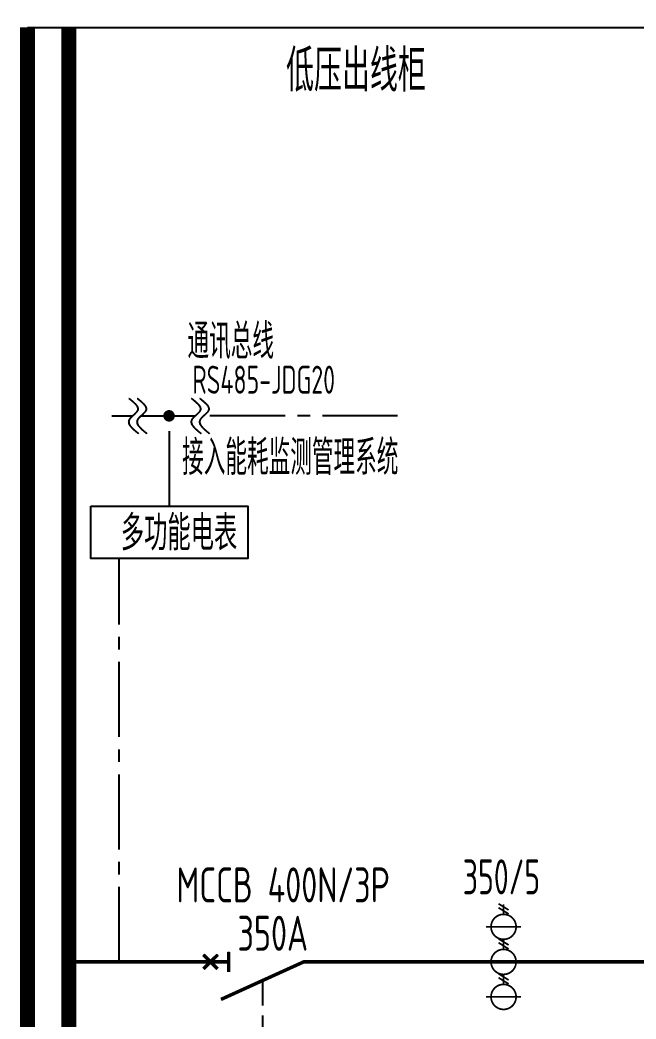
# Model space of a CAD drawing. Header units: millimetres. Extents: x -84100 to 597295, y 0 to 572785.
# Drawn here: x 357054 to 363209, y 260012 to 270003 of the extents above; entities that cross this region are included whole.
import ezdxf
from ezdxf.enums import TextEntityAlignment as Align

# ---------------------------------------------------------------- set-up
doc = ezdxf.new("R2010")
doc.units = ezdxf.units.MM
doc.header["$LTSCALE"] = 1000
for name, pattern in [('__DASH', [0.35, 0.25, -0.1]), ('CENTER2', [1.125, 0.75, -0.125, 0.125, -0.125]), ('DASH', [0.35, 0.25, -0.1]), ('DOTE', [2.42, 2, -0.2, 0.02, -0.2])]:
    doc.linetypes.add(name, pattern=pattern)
for name, color, linetype in [('D电气数据', 192, 'Continuous'), ('ELEMENT', 3, 'Continuous'), ('SIG_TEXT', 7, 'Continuous'), ('SYS_元件_E', 3, 'Continuous'), ('SYS_系统标注_E', 7, 'Continuous'), ('SYS_说明_E', 7, 'Continuous'), ('WIRE-照明', 1, 'Continuous')]:
    doc.layers.add(name, color=color, linetype=linetype)
doc.styles.add('_TEL_DIM', font='TSSDENG', dxfattribs={"width": 0.6, "height": 3.5, "bigfont": 'TSSDCHN'})
doc.styles.add('ICDA-STYLE1', font='TSSDENG.shx', dxfattribs={"width": 0.7, "bigfont": 'TSSDCHN.shx'})
doc.styles.get("Standard").update_dxf_attribs({"font": 'tssdeng.shx', "bigfont": 'tssdchn.shx'})

# ---------------------------------------------------------------- blocks, each defined once
blk = doc.blocks.new('$element$00000584')
at = {"const_width": 0.0233}
for points in [[(0, 0), (0, -1)], [(-0.467, -0.267), (-0.467, -0.733)], [(0.467, -0.267), (0.467, -0.733)], [(-0.3, -0.5), (-0.167, -0.5)], [(-0.211, -0.433), (-0.294, -0.567)], [(-0.158, -0.433), (-0.242, -0.567)], [(0.167, -0.5), (0.3, -0.5)], [(0.256, -0.433), (0.172, -0.567)], [(0.308, -0.433), (0.225, -0.567)], [(0.633, -0.5), (0.767, -0.5)], [(0.722, -0.433), (0.639, -0.567)], [(0.775, -0.433), (0.692, -0.567)]]:
    blk.add_lwpolyline(points, dxfattribs=at)
for points in [[(-0.467, -0.333, 1), (-0.467, -0.667, 1), (-0.467, -0.333)], [(0, -0.333, 1), (0, -0.667, 1), (0, -0.333)], [(0.467, -0.333, 1), (0.467, -0.667, 1), (0.467, -0.333)]]:
    blk.add_lwpolyline(points, format="xyb", close=True, dxfattribs=at)
at = {"flags": 9}
blk.add_attdef('S', (0, 0), '', height=0.00000667, dxfattribs=at)
blk = doc.blocks.new('*U62')
at = {"layer": 'SYS_说明_E', "style": 'ICDA-STYLE1', "width": 0.7}
blk.add_text('350A', height=350, dxfattribs=at).set_placement((464.1, 111))
blk = doc.blocks.new('$element$00000823')
for p, q in [((0, 0), (0, -0.25)), ((-0.0471, -0.1771), (0.0471, -0.0828)), ((0.0471, -0.1771), (-0.0471, -0.0828)), ((-0.25, -0.2), (0, -0.75)), ((0.0667, -0.25), (-0.0667, -0.25)), ((0, -0.75), (0, -1))]:
    blk.add_line(p, q)
at = {"const_width": 0.0233}
for points in [[(0, 0), (0, -0.25)], [(-0.0471, -0.0828), (0.0471, -0.1771)], [(-0.0471, -0.1771), (0.0471, -0.0828)], [(0, -1), (0, -0.75), (-0.25, -0.2)], [(-0.0667, -0.25), (0.0667, -0.25)]]:
    blk.add_lwpolyline(points, dxfattribs=at)
at = {"color": 7, "style": '_TEL_DIM', "flags": 1}
blk.add_attdef('S', text='', height=0.00000667, dxfattribs=at).set_placement((0, 0), align=Align.MIDDLE_CENTER)
blk = doc.blocks.new('*U56')
at = {"layer": 'SYS_元件_E', "xscale": 1500, "yscale": 1500, "zscale": 1500, "rotation": 90}
blk.add_blockref('$element$00000823', (0, 0), dxfattribs=at)
at = {"layer": 'SYS_说明_E', "style": 'ICDA-STYLE1', "width": 0.7}
blk.add_text('MCCB 400N/3P', height=350, dxfattribs=at).set_placement((920.3, 594.7), align=Align.CENTER)

msp = doc.modelspace()

# ---------------------------------------------------------------- linework, layer by layer
at = {"linetype": 'CENTER2'}
for p, q in [((357969.7, 266044.2), (358180.1, 266044.2)), ((357969.7, 266044.2), (358180.1, 266044.2)), ((358263.4, 266044.2), (358797.1, 266044.2)), ((360827.3, 266044.2), (358888.7, 266044.2))]:
    msp.add_line(p, q, dxfattribs=at)
at = {"color": 6, "linetype": 'CENTER2'}
for p, q in [((358547.2, 265140.3), (358547.2, 266044.2)), ((358043.5, 260583.7), (358043.5, 264617.6))]:
    msp.add_line(p, q, dxfattribs=at)
at = {"linetype": 'DASH'}
msp.add_line((359475.8, 260396.2), (359475.8, 258271), dxfattribs=at)
at = {"linetype": '__DASH', "ltscale": 0.1, "const_width": 57.5}
msp.add_lwpolyline([(358543, 266073.2, 1), (358543, 266015.2, 1)], format="xyb", close=True, dxfattribs=at)
at = {"color": 3, "ltscale": 0.1}
msp.add_lwpolyline([(357763, 265140.3), (359331.4, 265140.3), (359331.4, 264617.6), (357763, 264617.6)], close=True, dxfattribs=at)
for points in [[(358142.2, 266219, 0), (358144.6, 266217, 0), (358147, 266215, 0), (358149.3, 266213, 0), (358151.7, 266211, 0), (358154, 266210, 0), (358156.4, 266208, 0), (358158.7, 266206, 0), (358161, 266204, 0), (358163.3, 266202, 0), (358165.6, 266200, 0), (358167.9, 266198, 0), (358170.2, 266196, 0), (358172.4, 266194, 0), (358174.6, 266193, 0), (358176.9, 266191, 0), (358179, 266189, 0), (358181.2, 266187, 0), (358183.3, 266185, 0), (358185.5, 266183, 0), (358187.5, 266181, 0), (358189.6, 266179, 0), (358191.6, 266178, 0), (358193.6, 266176, 0), (358195.6, 266174, 0), (358197.5, 266172, 0), (358199.4, 266170, 0), (358201.2, 266168, 0), (358203, 266166, 0), (358204.8, 266164, 0), (358206.5, 266163, 0), (358208.2, 266161, 0), (358209.8, 266159, 0), (358211.4, 266157, 0), (358212.9, 266155, 0), (358214.4, 266153, 0), (358215.9, 266151, 0), (358217.3, 266150, 0), (358218.6, 266148, 0), (358219.9, 266146, 0), (358221.1, 266144, 0), (358222.2, 266142, 0), (358223.3, 266140, 0), (358224.4, 266138, 0), (358225.3, 266137, 0), (358226.2, 266135, 0), (358227.1, 266133, 0), (358227.8, 266131, 0), (358228.5, 266129, 0), (358229.2, 266127, 0), (358229.7, 266126, 0), (358230.2, 266124, 0), (358230.6, 266122, 0), (358231, 266120, 0), (358231.2, 266118, 0), (358231.4, 266116, 0), (358231.5, 266115, 0), (358231.5, 266113, 0), (358231.4, 266111, 0), (358231.3, 266109, 0), (358231, 266107, 0), (358230.7, 266106, 0), (358230.3, 266104, 0), (358229.8, 266102, 0), (358229.2, 266100, 0), (358228.5, 266098, 0), (358227.7, 266097, 0), (358226.8, 266095, 0), (358225.9, 266093, 0), (358224.9, 266091, 0), (358223.8, 266090, 0), (358222.6, 266088, 0), (358221.4, 266086, 0), (358220.1, 266084, 0), (358218.7, 266082, 0), (358217.3, 266081, 0), (358215.8, 266079, 0), (358214.3, 266077, 0), (358212.7, 266075, 0), (358211.1, 266074, 0), (358209.5, 266072, 0), (358207.8, 266070, 0), (358206, 266068, 0), (358204.2, 266067, 0), (358202.4, 266065, 0), (358200.6, 266063, 0), (358198.7, 266061, 0), (358196.9, 266059, 0), (358195, 266058, 0), (358193.1, 266056, 0), (358191.1, 266054, 0), (358189.2, 266052, 0), (358187.3, 266051, 0), (358185.3, 266049, 0), (358183.4, 266047, 0), (358181.5, 266045, 0), (358179.5, 266044, 0), (358177.6, 266042, 0), (358175.7, 266040, 0), (358173.8, 266038, 0), (358171.9, 266037, 0), (358170.1, 266035, 0), (358168.3, 266033, 0), (358166.5, 266031, 0), (358164.7, 266030, 0), (358163, 266028, 0), (358161.3, 266026, 0), (358159.6, 266024, 0), (358158, 266023, 0), (358156.5, 266021, 0), (358155, 266019, 0), (358153.5, 266017, 0), (358152.1, 266015, 0), (358150.8, 266014, 0), (358149.5, 266012, 0), (358148.3, 266010, 0), (358147.1, 266008, 0), (358146, 266006, 0), (358145, 266005, 0), (358144.1, 266003, 0), (358143.3, 266001, 0), (358142.5, 265999, 0), (358141.9, 265998, 0), (358141.3, 265996, 0), (358140.8, 265994, 0), (358140.4, 265992, 0), (358140, 265990, 0), (358139.8, 265988, 0), (358139.6, 265987, 0), (358139.5, 265985, 0), (358139.5, 265983, 0), (358139.6, 265981, 0), (358139.8, 265979, 0), (358140, 265978, 0), (358140.3, 265976, 0), (358140.7, 265974, 0), (358141.1, 265972, 0), (358141.6, 265970, 0), (358142.2, 265968, 0), (358142.8, 265966, 0), (358143.5, 265965, 0), (358144.3, 265963, 0), (358145.2, 265961, 0), (358146.1, 265959, 0), (358147, 265957, 0), (358148.1, 265955, 0), (358149.1, 265953, 0), (358150.3, 265952, 0), (358151.5, 265950, 0), (358152.7, 265948, 0), (358154, 265946, 0), (358155.4, 265944, 0), (358156.8, 265942, 0), (358158.3, 265940, 0), (358159.8, 265939, 0), (358161.3, 265937, 0), (358162.9, 265935, 0), (358164.6, 265933, 0), (358166.2, 265931, 0), (358168, 265929, 0), (358169.7, 265927, 0), (358171.5, 265925, 0), (358173.4, 265923, 0), (358175.3, 265922, 0), (358177.2, 265920, 0), (358179.1, 265918, 0), (358181.1, 265916, 0), (358183.1, 265914, 0), (358185.2, 265912, 0), (358187.3, 265910, 0), (358189.4, 265908, 0), (358191.5, 265906, 0), (358193.7, 265905, 0), (358195.8, 265903, 0), (358198, 265901, 0), (358200.3, 265899, 0), (358202.5, 265897, 0), (358204.8, 265895, 0), (358207.1, 265893, 0), (358209.4, 265891, 0), (358211.7, 265889, 0), (358214, 265887, 0), (358216.3, 265886, 0), (358218.7, 265884, 0), (358221.1, 265882, 0), (358223.4, 265880, 0), (358225.8, 265878, 0), (358228.2, 265876, 0), (358230.6, 265874, 0), (358233, 265872, 0), (358235.4, 265870, 0), (358237.8, 265868, 0)], [(358142.2, 266219, 0), (358144.6, 266217, 0), (358147, 266215, 0), (358149.3, 266213, 0), (358151.7, 266211, 0), (358154, 266210, 0), (358156.4, 266208, 0), (358158.7, 266206, 0), (358161, 266204, 0), (358163.3, 266202, 0), (358165.6, 266200, 0), (358167.9, 266198, 0), (358170.2, 266196, 0), (358172.4, 266194, 0), (358174.6, 266193, 0), (358176.9, 266191, 0), (358179, 266189, 0), (358181.2, 266187, 0), (358183.3, 266185, 0), (358185.5, 266183, 0), (358187.5, 266181, 0), (358189.6, 266179, 0), (358191.6, 266178, 0), (358193.6, 266176, 0), (358195.6, 266174, 0), (358197.5, 266172, 0), (358199.4, 266170, 0), (358201.2, 266168, 0), (358203, 266166, 0), (358204.8, 266164, 0), (358206.5, 266163, 0), (358208.2, 266161, 0), (358209.8, 266159, 0), (358211.4, 266157, 0), (358212.9, 266155, 0), (358214.4, 266153, 0), (358215.9, 266151, 0), (358217.3, 266150, 0), (358218.6, 266148, 0), (358219.9, 266146, 0), (358221.1, 266144, 0), (358222.2, 266142, 0), (358223.3, 266140, 0), (358224.4, 266138, 0), (358225.3, 266137, 0), (358226.2, 266135, 0), (358227.1, 266133, 0), (358227.8, 266131, 0), (358228.5, 266129, 0), (358229.2, 266127, 0), (358229.7, 266126, 0), (358230.2, 266124, 0), (358230.6, 266122, 0), (358231, 266120, 0), (358231.2, 266118, 0), (358231.4, 266116, 0), (358231.5, 266115, 0), (358231.5, 266113, 0), (358231.4, 266111, 0), (358231.3, 266109, 0), (358231, 266107, 0), (358230.7, 266106, 0), (358230.3, 266104, 0), (358229.8, 266102, 0), (358229.2, 266100, 0), (358228.5, 266098, 0), (358227.7, 266097, 0), (358226.8, 266095, 0), (358225.9, 266093, 0), (358224.9, 266091, 0), (358223.8, 266090, 0), (358222.6, 266088, 0), (358221.4, 266086, 0), (358220.1, 266084, 0), (358218.7, 266082, 0), (358217.3, 266081, 0), (358215.8, 266079, 0), (358214.3, 266077, 0), (358212.7, 266075, 0), (358211.1, 266074, 0), (358209.5, 266072, 0), (358207.8, 266070, 0), (358206, 266068, 0), (358204.2, 266067, 0), (358202.4, 266065, 0), (358200.6, 266063, 0), (358198.7, 266061, 0), (358196.9, 266059, 0), (358195, 266058, 0), (358193.1, 266056, 0), (358191.1, 266054, 0), (358189.2, 266052, 0), (358187.3, 266051, 0), (358185.3, 266049, 0), (358183.4, 266047, 0), (358181.5, 266045, 0), (358179.5, 266044, 0), (358177.6, 266042, 0), (358175.7, 266040, 0), (358173.8, 266038, 0), (358171.9, 266037, 0), (358170.1, 266035, 0), (358168.3, 266033, 0), (358166.5, 266031, 0), (358164.7, 266030, 0), (358163, 266028, 0), (358161.3, 266026, 0), (358159.6, 266024, 0), (358158, 266023, 0), (358156.5, 266021, 0), (358155, 266019, 0), (358153.5, 266017, 0), (358152.1, 266015, 0), (358150.8, 266014, 0), (358149.5, 266012, 0), (358148.3, 266010, 0), (358147.1, 266008, 0), (358146, 266006, 0), (358145, 266005, 0), (358144.1, 266003, 0), (358143.3, 266001, 0), (358142.5, 265999, 0), (358141.9, 265998, 0), (358141.3, 265996, 0), (358140.8, 265994, 0), (358140.4, 265992, 0), (358140, 265990, 0), (358139.8, 265988, 0), (358139.6, 265987, 0), (358139.5, 265985, 0), (358139.5, 265983, 0), (358139.6, 265981, 0), (358139.8, 265979, 0), (358140, 265978, 0), (358140.3, 265976, 0), (358140.7, 265974, 0), (358141.1, 265972, 0), (358141.6, 265970, 0), (358142.2, 265968, 0), (358142.8, 265966, 0), (358143.5, 265965, 0), (358144.3, 265963, 0), (358145.2, 265961, 0), (358146.1, 265959, 0), (358147, 265957, 0), (358148.1, 265955, 0), (358149.1, 265953, 0), (358150.3, 265952, 0), (358151.5, 265950, 0), (358152.7, 265948, 0), (358154, 265946, 0), (358155.4, 265944, 0), (358156.8, 265942, 0), (358158.3, 265940, 0), (358159.8, 265939, 0), (358161.3, 265937, 0), (358162.9, 265935, 0), (358164.6, 265933, 0), (358166.2, 265931, 0), (358168, 265929, 0), (358169.7, 265927, 0), (358171.5, 265925, 0), (358173.4, 265923, 0), (358175.3, 265922, 0), (358177.2, 265920, 0), (358179.1, 265918, 0), (358181.1, 265916, 0), (358183.1, 265914, 0), (358185.2, 265912, 0), (358187.3, 265910, 0), (358189.4, 265908, 0), (358191.5, 265906, 0), (358193.7, 265905, 0), (358195.8, 265903, 0), (358198, 265901, 0), (358200.3, 265899, 0), (358202.5, 265897, 0), (358204.8, 265895, 0), (358207.1, 265893, 0), (358209.4, 265891, 0), (358211.7, 265889, 0), (358214, 265887, 0), (358216.3, 265886, 0), (358218.7, 265884, 0), (358221.1, 265882, 0), (358223.4, 265880, 0), (358225.8, 265878, 0), (358228.2, 265876, 0), (358230.6, 265874, 0), (358233, 265872, 0), (358235.4, 265870, 0), (358237.8, 265868, 0)], [(358225.5, 266219, 0), (358227.9, 266217, 0), (358230.2, 266215, 0), (358232.6, 266213, 0), (358235, 266211, 0), (358237.3, 266210, 0), (358239.6, 266208, 0), (358242, 266206, 0), (358244.3, 266204, 0), (358246.6, 266202, 0), (358248.9, 266200, 0), (358251.2, 266198, 0), (358253.5, 266196, 0), (358255.7, 266194, 0), (358257.9, 266193, 0), (358260.1, 266191, 0), (358262.3, 266189, 0), (358264.5, 266187, 0), (358266.6, 266185, 0), (358268.7, 266183, 0), (358270.8, 266181, 0), (358272.9, 266179, 0), (358274.9, 266178, 0), (358276.9, 266176, 0), (358278.9, 266174, 0), (358280.8, 266172, 0), (358282.7, 266170, 0), (358284.5, 266168, 0), (358286.3, 266166, 0), (358288.1, 266164, 0), (358289.8, 266163, 0), (358291.5, 266161, 0), (358293.1, 266159, 0), (358294.7, 266157, 0), (358296.2, 266155, 0), (358297.7, 266153, 0), (358299.2, 266151, 0), (358300.5, 266150, 0), (358301.9, 266148, 0), (358303.1, 266146, 0), (358304.4, 266144, 0), (358305.5, 266142, 0), (358306.6, 266140, 0), (358307.6, 266138, 0), (358308.6, 266137, 0), (358309.5, 266135, 0), (358310.4, 266133, 0), (358311.1, 266131, 0), (358311.8, 266129, 0), (358312.5, 266127, 0), (358313, 266126, 0), (358313.5, 266124, 0), (358313.9, 266122, 0), (358314.3, 266120, 0), (358314.5, 266118, 0), (358314.7, 266116, 0), (358314.8, 266115, 0), (358314.8, 266113, 0), (358314.7, 266111, 0), (358314.6, 266109, 0), (358314.3, 266107, 0), (358314, 266106, 0), (358313.6, 266104, 0), (358313.1, 266102, 0), (358312.5, 266100, 0), (358311.8, 266098, 0), (358311, 266097, 0), (358310.1, 266095, 0), (358309.2, 266093, 0), (358308.2, 266091, 0), (358307.1, 266090, 0), (358305.9, 266088, 0), (358304.7, 266086, 0), (358303.4, 266084, 0), (358302, 266082, 0), (358300.6, 266081, 0), (358299.1, 266079, 0), (358297.6, 266077, 0), (358296, 266075, 0), (358294.4, 266074, 0), (358292.7, 266072, 0), (358291, 266070, 0), (358289.3, 266068, 0), (358287.5, 266067, 0), (358285.7, 266065, 0), (358283.9, 266063, 0), (358282, 266061, 0), (358280.2, 266059, 0), (358278.3, 266058, 0), (358276.4, 266056, 0), (358274.4, 266054, 0), (358272.5, 266052, 0), (358270.6, 266051, 0), (358268.6, 266049, 0), (358266.7, 266047, 0), (358264.7, 266045, 0), (358262.8, 266044, 0), (358260.9, 266042, 0), (358259, 266040, 0), (358257.1, 266038, 0), (358255.2, 266037, 0), (358253.4, 266035, 0), (358251.6, 266033, 0), (358249.8, 266031, 0), (358248, 266030, 0), (358246.3, 266028, 0), (358244.6, 266026, 0), (358242.9, 266024, 0), (358241.3, 266023, 0), (358239.8, 266021, 0), (358238.2, 266019, 0), (358236.8, 266017, 0), (358235.4, 266015, 0), (358234, 266014, 0), (358232.8, 266012, 0), (358231.5, 266010, 0), (358230.4, 266008, 0), (358229.3, 266006, 0), (358228.3, 266005, 0), (358227.4, 266003, 0), (358226.6, 266001, 0), (358225.8, 265999, 0), (358225.1, 265998, 0), (358224.6, 265996, 0), (358224.1, 265994, 0), (358223.6, 265992, 0), (358223.3, 265990, 0), (358223.1, 265988, 0), (358222.9, 265987, 0), (358222.8, 265985, 0), (358222.8, 265983, 0), (358222.9, 265981, 0), (358223, 265979, 0), (358223.3, 265978, 0), (358223.6, 265976, 0), (358223.9, 265974, 0), (358224.4, 265972, 0), (358224.9, 265970, 0), (358225.5, 265968, 0), (358226.1, 265966, 0), (358226.8, 265965, 0), (358227.6, 265963, 0), (358228.5, 265961, 0), (358229.4, 265959, 0), (358230.3, 265957, 0), (358231.3, 265955, 0), (358232.4, 265953, 0), (358233.6, 265952, 0), (358234.8, 265950, 0), (358236, 265948, 0), (358237.3, 265946, 0), (358238.7, 265944, 0), (358240.1, 265942, 0), (358241.5, 265940, 0), (358243, 265939, 0), (358244.6, 265937, 0), (358246.2, 265935, 0), (358247.8, 265933, 0), (358249.5, 265931, 0), (358251.2, 265929, 0), (358253, 265927, 0), (358254.8, 265925, 0), (358256.7, 265923, 0), (358258.6, 265922, 0), (358260.5, 265920, 0), (358262.4, 265918, 0), (358264.4, 265916, 0), (358266.4, 265914, 0), (358268.5, 265912, 0), (358270.5, 265910, 0), (358272.7, 265908, 0), (358274.8, 265906, 0), (358276.9, 265905, 0), (358279.1, 265903, 0), (358281.3, 265901, 0), (358283.5, 265899, 0), (358285.8, 265897, 0), (358288.1, 265895, 0), (358290.3, 265893, 0), (358292.6, 265891, 0), (358295, 265889, 0), (358297.3, 265887, 0), (358299.6, 265886, 0), (358302, 265884, 0), (358304.3, 265882, 0), (358306.7, 265880, 0), (358309.1, 265878, 0), (358311.5, 265876, 0), (358313.9, 265874, 0), (358316.3, 265872, 0), (358318.7, 265870, 0), (358321.1, 265868, 0)], [(358225.5, 266219, 0), (358227.9, 266217, 0), (358230.2, 266215, 0), (358232.6, 266213, 0), (358235, 266211, 0), (358237.3, 266210, 0), (358239.6, 266208, 0), (358242, 266206, 0), (358244.3, 266204, 0), (358246.6, 266202, 0), (358248.9, 266200, 0), (358251.2, 266198, 0), (358253.5, 266196, 0), (358255.7, 266194, 0), (358257.9, 266193, 0), (358260.1, 266191, 0), (358262.3, 266189, 0), (358264.5, 266187, 0), (358266.6, 266185, 0), (358268.7, 266183, 0), (358270.8, 266181, 0), (358272.9, 266179, 0), (358274.9, 266178, 0), (358276.9, 266176, 0), (358278.9, 266174, 0), (358280.8, 266172, 0), (358282.7, 266170, 0), (358284.5, 266168, 0), (358286.3, 266166, 0), (358288.1, 266164, 0), (358289.8, 266163, 0), (358291.5, 266161, 0), (358293.1, 266159, 0), (358294.7, 266157, 0), (358296.2, 266155, 0), (358297.7, 266153, 0), (358299.2, 266151, 0), (358300.5, 266150, 0), (358301.9, 266148, 0), (358303.1, 266146, 0), (358304.4, 266144, 0), (358305.5, 266142, 0), (358306.6, 266140, 0), (358307.6, 266138, 0), (358308.6, 266137, 0), (358309.5, 266135, 0), (358310.4, 266133, 0), (358311.1, 266131, 0), (358311.8, 266129, 0), (358312.5, 266127, 0), (358313, 266126, 0), (358313.5, 266124, 0), (358313.9, 266122, 0), (358314.3, 266120, 0), (358314.5, 266118, 0), (358314.7, 266116, 0), (358314.8, 266115, 0), (358314.8, 266113, 0), (358314.7, 266111, 0), (358314.6, 266109, 0), (358314.3, 266107, 0), (358314, 266106, 0), (358313.6, 266104, 0), (358313.1, 266102, 0), (358312.5, 266100, 0), (358311.8, 266098, 0), (358311, 266097, 0), (358310.1, 266095, 0), (358309.2, 266093, 0), (358308.2, 266091, 0), (358307.1, 266090, 0), (358305.9, 266088, 0), (358304.7, 266086, 0), (358303.4, 266084, 0), (358302, 266082, 0), (358300.6, 266081, 0), (358299.1, 266079, 0), (358297.6, 266077, 0), (358296, 266075, 0), (358294.4, 266074, 0), (358292.7, 266072, 0), (358291, 266070, 0), (358289.3, 266068, 0), (358287.5, 266067, 0), (358285.7, 266065, 0), (358283.9, 266063, 0), (358282, 266061, 0), (358280.2, 266059, 0), (358278.3, 266058, 0), (358276.4, 266056, 0), (358274.4, 266054, 0), (358272.5, 266052, 0), (358270.6, 266051, 0), (358268.6, 266049, 0), (358266.7, 266047, 0), (358264.7, 266045, 0), (358262.8, 266044, 0), (358260.9, 266042, 0), (358259, 266040, 0), (358257.1, 266038, 0), (358255.2, 266037, 0), (358253.4, 266035, 0), (358251.6, 266033, 0), (358249.8, 266031, 0), (358248, 266030, 0), (358246.3, 266028, 0), (358244.6, 266026, 0), (358242.9, 266024, 0), (358241.3, 266023, 0), (358239.8, 266021, 0), (358238.2, 266019, 0), (358236.8, 266017, 0), (358235.4, 266015, 0), (358234, 266014, 0), (358232.8, 266012, 0), (358231.5, 266010, 0), (358230.4, 266008, 0), (358229.3, 266006, 0), (358228.3, 266005, 0), (358227.4, 266003, 0), (358226.6, 266001, 0), (358225.8, 265999, 0), (358225.1, 265998, 0), (358224.6, 265996, 0), (358224.1, 265994, 0), (358223.6, 265992, 0), (358223.3, 265990, 0), (358223.1, 265988, 0), (358222.9, 265987, 0), (358222.8, 265985, 0), (358222.8, 265983, 0), (358222.9, 265981, 0), (358223, 265979, 0), (358223.3, 265978, 0), (358223.6, 265976, 0), (358223.9, 265974, 0), (358224.4, 265972, 0), (358224.9, 265970, 0), (358225.5, 265968, 0), (358226.1, 265966, 0), (358226.8, 265965, 0), (358227.6, 265963, 0), (358228.5, 265961, 0), (358229.4, 265959, 0), (358230.3, 265957, 0), (358231.3, 265955, 0), (358232.4, 265953, 0), (358233.6, 265952, 0), (358234.8, 265950, 0), (358236, 265948, 0), (358237.3, 265946, 0), (358238.7, 265944, 0), (358240.1, 265942, 0), (358241.5, 265940, 0), (358243, 265939, 0), (358244.6, 265937, 0), (358246.2, 265935, 0), (358247.8, 265933, 0), (358249.5, 265931, 0), (358251.2, 265929, 0), (358253, 265927, 0), (358254.8, 265925, 0), (358256.7, 265923, 0), (358258.6, 265922, 0), (358260.5, 265920, 0), (358262.4, 265918, 0), (358264.4, 265916, 0), (358266.4, 265914, 0), (358268.5, 265912, 0), (358270.5, 265910, 0), (358272.7, 265908, 0), (358274.8, 265906, 0), (358276.9, 265905, 0), (358279.1, 265903, 0), (358281.3, 265901, 0), (358283.5, 265899, 0), (358285.8, 265897, 0), (358288.1, 265895, 0), (358290.3, 265893, 0), (358292.6, 265891, 0), (358295, 265889, 0), (358297.3, 265887, 0), (358299.6, 265886, 0), (358302, 265884, 0), (358304.3, 265882, 0), (358306.7, 265880, 0), (358309.1, 265878, 0), (358311.5, 265876, 0), (358313.9, 265874, 0), (358316.3, 265872, 0), (358318.7, 265870, 0), (358321.1, 265868, 0)], [(358767.5, 266219, 0), (358769.9, 266217, 0), (358772.3, 266215, 0), (358774.6, 266213, 0), (358777, 266211, 0), (358779.3, 266210, 0), (358781.7, 266208, 0), (358784, 266206, 0), (358786.3, 266204, 0), (358788.6, 266202, 0), (358790.9, 266200, 0), (358793.2, 266198, 0), (358795.5, 266196, 0), (358797.7, 266194, 0), (358799.9, 266193, 0), (358802.2, 266191, 0), (358804.3, 266189, 0), (358806.5, 266187, 0), (358808.6, 266185, 0), (358810.8, 266183, 0), (358812.8, 266181, 0), (358814.9, 266179, 0), (358816.9, 266178, 0), (358818.9, 266176, 0), (358820.9, 266174, 0), (358822.8, 266172, 0), (358824.7, 266170, 0), (358826.5, 266168, 0), (358828.3, 266166, 0), (358830.1, 266164, 0), (358831.8, 266163, 0), (358833.5, 266161, 0), (358835.1, 266159, 0), (358836.7, 266157, 0), (358838.2, 266155, 0), (358839.7, 266153, 0), (358841.2, 266151, 0), (358842.5, 266150, 0), (358843.9, 266148, 0), (358845.1, 266146, 0), (358846.4, 266144, 0), (358847.5, 266142, 0), (358848.6, 266140, 0), (358849.6, 266138, 0), (358850.6, 266137, 0), (358851.5, 266135, 0), (358852.4, 266133, 0), (358853.1, 266131, 0), (358853.8, 266129, 0), (358854.5, 266127, 0), (358855, 266126, 0), (358855.5, 266124, 0), (358855.9, 266122, 0), (358856.3, 266120, 0), (358856.5, 266118, 0), (358856.7, 266116, 0), (358856.8, 266115, 0), (358856.8, 266113, 0), (358856.7, 266111, 0), (358856.6, 266109, 0), (358856.3, 266107, 0), (358856, 266106, 0), (358855.6, 266104, 0), (358855.1, 266102, 0), (358854.5, 266100, 0), (358853.8, 266098, 0), (358853, 266097, 0), (358852.1, 266095, 0), (358851.2, 266093, 0), (358850.2, 266091, 0), (358849.1, 266090, 0), (358847.9, 266088, 0), (358846.7, 266086, 0), (358845.4, 266084, 0), (358844, 266082, 0), (358842.6, 266081, 0), (358841.1, 266079, 0), (358839.6, 266077, 0), (358838, 266075, 0), (358836.4, 266074, 0), (358834.7, 266072, 0), (358833, 266070, 0), (358831.3, 266068, 0), (358829.5, 266067, 0), (358827.7, 266065, 0), (358825.9, 266063, 0), (358824, 266061, 0), (358822.2, 266059, 0), (358820.3, 266058, 0), (358818.4, 266056, 0), (358816.4, 266054, 0), (358814.5, 266052, 0), (358812.6, 266051, 0), (358810.6, 266049, 0), (358808.7, 266047, 0), (358806.8, 266045, 0), (358804.8, 266044, 0), (358802.9, 266042, 0), (358801, 266040, 0), (358799.1, 266038, 0), (358797.2, 266037, 0), (358795.4, 266035, 0), (358793.6, 266033, 0), (358791.8, 266031, 0), (358790, 266030, 0), (358788.3, 266028, 0), (358786.6, 266026, 0), (358784.9, 266024, 0), (358783.3, 266023, 0), (358781.8, 266021, 0), (358780.3, 266019, 0), (358778.8, 266017, 0), (358777.4, 266015, 0), (358776.1, 266014, 0), (358774.8, 266012, 0), (358773.6, 266010, 0), (358772.4, 266008, 0), (358771.3, 266006, 0), (358770.3, 266005, 0), (358769.4, 266003, 0), (358768.6, 266001, 0), (358767.8, 265999, 0), (358767.1, 265998, 0), (358766.6, 265996, 0), (358766.1, 265994, 0), (358765.7, 265992, 0), (358765.3, 265990, 0), (358765.1, 265988, 0), (358764.9, 265987, 0), (358764.8, 265985, 0), (358764.8, 265983, 0), (358764.9, 265981, 0), (358765.1, 265979, 0), (358765.3, 265978, 0), (358765.6, 265976, 0), (358765.9, 265974, 0), (358766.4, 265972, 0), (358766.9, 265970, 0), (358767.5, 265968, 0), (358768.1, 265966, 0), (358768.8, 265965, 0), (358769.6, 265963, 0), (358770.5, 265961, 0), (358771.4, 265959, 0), (358772.3, 265957, 0), (358773.4, 265955, 0), (358774.4, 265953, 0), (358775.6, 265952, 0), (358776.8, 265950, 0), (358778, 265948, 0), (358779.3, 265946, 0), (358780.7, 265944, 0), (358782.1, 265942, 0), (358783.5, 265940, 0), (358785.1, 265939, 0), (358786.6, 265937, 0), (358788.2, 265935, 0), (358789.8, 265933, 0), (358791.5, 265931, 0), (358793.3, 265929, 0), (358795, 265927, 0), (358796.8, 265925, 0), (358798.7, 265923, 0), (358800.6, 265922, 0), (358802.5, 265920, 0), (358804.4, 265918, 0), (358806.4, 265916, 0), (358808.4, 265914, 0), (358810.5, 265912, 0), (358812.6, 265910, 0), (358814.7, 265908, 0), (358816.8, 265906, 0), (358818.9, 265905, 0), (358821.1, 265903, 0), (358823.3, 265901, 0), (358825.6, 265899, 0), (358827.8, 265897, 0), (358830.1, 265895, 0), (358832.3, 265893, 0), (358834.6, 265891, 0), (358837, 265889, 0), (358839.3, 265887, 0), (358841.6, 265886, 0), (358844, 265884, 0), (358846.3, 265882, 0), (358848.7, 265880, 0), (358851.1, 265878, 0), (358853.5, 265876, 0), (358855.9, 265874, 0), (358858.3, 265872, 0), (358860.7, 265870, 0), (358863.1, 265868, 0)], [(358850.8, 266219, 0), (358853.2, 266217, 0), (358855.5, 266215, 0), (358857.9, 266213, 0), (358860.3, 266211, 0), (358862.6, 266210, 0), (358864.9, 266208, 0), (358867.3, 266206, 0), (358869.6, 266204, 0), (358871.9, 266202, 0), (358874.2, 266200, 0), (358876.5, 266198, 0), (358878.8, 266196, 0), (358881, 266194, 0), (358883.2, 266193, 0), (358885.4, 266191, 0), (358887.6, 266189, 0), (358889.8, 266187, 0), (358891.9, 266185, 0), (358894, 266183, 0), (358896.1, 266181, 0), (358898.2, 266179, 0), (358900.2, 266178, 0), (358902.2, 266176, 0), (358904.1, 266174, 0), (358906.1, 266172, 0), (358908, 266170, 0), (358909.8, 266168, 0), (358911.6, 266166, 0), (358913.4, 266164, 0), (358915.1, 266163, 0), (358916.8, 266161, 0), (358918.4, 266159, 0), (358920, 266157, 0), (358921.5, 266155, 0), (358923, 266153, 0), (358924.4, 266151, 0), (358925.8, 266150, 0), (358927.2, 266148, 0), (358928.4, 266146, 0), (358929.6, 266144, 0), (358930.8, 266142, 0), (358931.9, 266140, 0), (358932.9, 266138, 0), (358933.9, 266137, 0), (358934.8, 266135, 0), (358935.6, 266133, 0), (358936.4, 266131, 0), (358937.1, 266129, 0), (358937.8, 266127, 0), (358938.3, 266126, 0), (358938.8, 266124, 0), (358939.2, 266122, 0), (358939.5, 266120, 0), (358939.8, 266118, 0), (358940, 266116, 0), (358940.1, 266115, 0), (358940.1, 266113, 0), (358940, 266111, 0), (358939.9, 266109, 0), (358939.6, 266107, 0), (358939.3, 266106, 0), (358938.9, 266104, 0), (358938.4, 266102, 0), (358937.8, 266100, 0), (358937.1, 266098, 0), (358936.3, 266097, 0), (358935.4, 266095, 0), (358934.5, 266093, 0), (358933.5, 266091, 0), (358932.4, 266090, 0), (358931.2, 266088, 0), (358930, 266086, 0), (358928.7, 266084, 0), (358927.3, 266082, 0), (358925.9, 266081, 0), (358924.4, 266079, 0), (358922.9, 266077, 0), (358921.3, 266075, 0), (358919.7, 266074, 0), (358918, 266072, 0), (358916.3, 266070, 0), (358914.6, 266068, 0), (358912.8, 266067, 0), (358911, 266065, 0), (358909.2, 266063, 0), (358907.3, 266061, 0), (358905.5, 266059, 0), (358903.6, 266058, 0), (358901.6, 266056, 0), (358899.7, 266054, 0), (358897.8, 266052, 0), (358895.9, 266051, 0), (358893.9, 266049, 0), (358892, 266047, 0), (358890, 266045, 0), (358888.1, 266044, 0), (358886.2, 266042, 0), (358884.3, 266040, 0), (358882.4, 266038, 0), (358880.5, 266037, 0), (358878.7, 266035, 0), (358876.9, 266033, 0), (358875.1, 266031, 0), (358873.3, 266030, 0), (358871.6, 266028, 0), (358869.9, 266026, 0), (358868.2, 266024, 0), (358866.6, 266023, 0), (358865.1, 266021, 0), (358863.5, 266019, 0), (358862.1, 266017, 0), (358860.7, 266015, 0), (358859.3, 266014, 0), (358858.1, 266012, 0), (358856.8, 266010, 0), (358855.7, 266008, 0), (358854.6, 266006, 0), (358853.6, 266005, 0), (358852.7, 266003, 0), (358851.9, 266001, 0), (358851.1, 265999, 0), (358850.4, 265998, 0), (358849.8, 265996, 0), (358849.4, 265994, 0), (358848.9, 265992, 0), (358848.6, 265990, 0), (358848.4, 265988, 0), (358848.2, 265987, 0), (358848.1, 265985, 0), (358848.1, 265983, 0), (358848.2, 265981, 0), (358848.3, 265979, 0), (358848.6, 265978, 0), (358848.9, 265976, 0), (358849.2, 265974, 0), (358849.7, 265972, 0), (358850.2, 265970, 0), (358850.8, 265968, 0), (358851.4, 265966, 0), (358852.1, 265965, 0), (358852.9, 265963, 0), (358853.7, 265961, 0), (358854.7, 265959, 0), (358855.6, 265957, 0), (358856.6, 265955, 0), (358857.7, 265953, 0), (358858.9, 265952, 0), (358860.1, 265950, 0), (358861.3, 265948, 0), (358862.6, 265946, 0), (358864, 265944, 0), (358865.4, 265942, 0), (358866.8, 265940, 0), (358868.3, 265939, 0), (358869.9, 265937, 0), (358871.5, 265935, 0), (358873.1, 265933, 0), (358874.8, 265931, 0), (358876.5, 265929, 0), (358878.3, 265927, 0), (358880.1, 265925, 0), (358882, 265923, 0), (358883.8, 265922, 0), (358885.8, 265920, 0), (358887.7, 265918, 0), (358889.7, 265916, 0), (358891.7, 265914, 0), (358893.8, 265912, 0), (358895.8, 265910, 0), (358897.9, 265908, 0), (358900.1, 265906, 0), (358902.2, 265905, 0), (358904.4, 265903, 0), (358906.6, 265901, 0), (358908.8, 265899, 0), (358911.1, 265897, 0), (358913.4, 265895, 0), (358915.6, 265893, 0), (358917.9, 265891, 0), (358920.2, 265889, 0), (358922.6, 265887, 0), (358924.9, 265886, 0), (358927.3, 265884, 0), (358929.6, 265882, 0), (358932, 265880, 0), (358934.4, 265878, 0), (358936.8, 265876, 0), (358939.2, 265874, 0), (358941.6, 265872, 0), (358943.9, 265870, 0), (358946.3, 265868, 0)]]:
    msp.add_polyline3d(points)
at = {"layer": 'D电气数据', "color": 175}
msp.add_lwpolyline([(357128.6, 269928.1), (363441.1, 269928.1), (363441.1, 252326), (357128.6, 252326)], close=True, dxfattribs=at)
at = {"layer": 'WIRE-照明', "const_width": 150}
for points in [[(357128.6, 252326), (357128.6, 269928.1)], [(357542.9, 252326), (357542.9, 269928)]]:
    msp.add_lwpolyline(points, dxfattribs=at)
at = {"layer": 'WIRE-照明', "color": 7, "linetype": 'ByBlock', "const_width": 35}
for points in [[(359000.6, 260583.7), (357542.9, 260583.7)], [(363441.1, 260583.7), (359905.4, 260583.7)]]:
    msp.add_lwpolyline(points, dxfattribs=at)

# ---------------------------------------------------------------- block references
at = {"layer": 'ELEMENT', "linetype": 'DOTE', "xscale": 750, "yscale": 750, "zscale": 750, "rotation": 90}
msp.add_blockref('$element$00000584', (361510.9, 260583.7), dxfattribs=at)
at = {"layer": 'SYS_元件_E'}
for name in ['*U56', '*U62']:
    msp.add_blockref(name, (358763.3, 260583.7), dxfattribs=at)

# ---------------------------------------------------------------- texts
at = {"layer": 'SIG_TEXT', "color": 1, "style": 'ICDA-STYLE1', "width": 0.7}
msp.add_text('低压出线柜', height=420, dxfattribs=at).set_placement((360410.7, 269286.9), align=Align.CENTER)
at = {"layer": 'SIG_TEXT', "color": 0, "style": '_TEL_DIM', "width": 0.65}
for s, height, p in [('通讯总线', 350, (358727.2, 266614.1)), ('RS485-JDG20', 280, (358775.8, 266265.5))]:
    msp.add_text(s, height=height, dxfattribs=at).set_placement(p)
at = {"layer": 'SIG_TEXT', "color": 2, "style": '_TEL_DIM', "width": 0.65}
msp.add_text('接入能耗监测管理系统', height=350, dxfattribs=at).set_placement((359754.6, 265452.4), align=Align.CENTER)
at = {"layer": 'SIG_TEXT', "color": 0, "style": '_TEL_DIM', "width": 0.65}
msp.add_text('350/5', height=350, dxfattribs=at).set_placement((361864.7, 261258.7), align=Align.CENTER)
at = {"layer": 'SYS_系统标注_E', "color": 0, "style": 'ICDA-STYLE1', "width": 0.7}
msp.add_text('多功能电表', height=350, dxfattribs=at).set_placement((358061, 264697.7))

doc.saveas('drawing.dxf')
